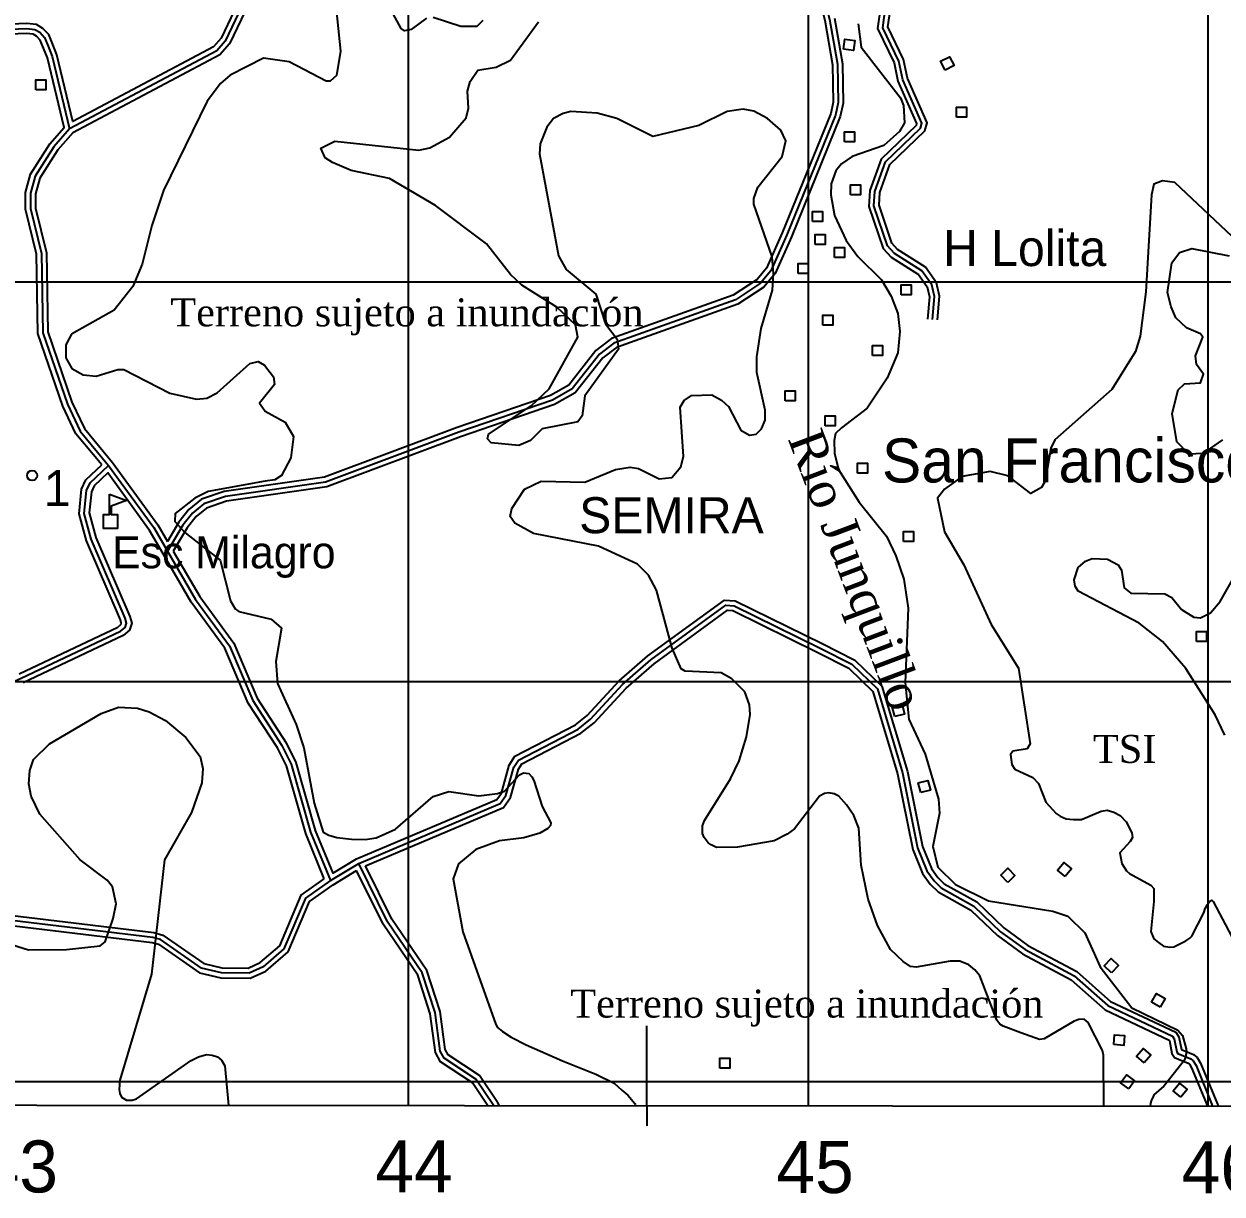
# Model space of a CAD drawing. Extents: x 638173 to 667318, y 9795622 to 9816401.
# Drawn here: x 643039 to 646034, y 9796718 to 9799645 of the extents above; entities that cross this region are included whole.
import ezdxf

# ---------------------------------------------------------------- set-up
doc = ezdxf.new("R2010")
doc.units = 0
doc.header["$MEASUREMENT"] = 0
for name, color, linetype in [('CAMINO5', 7, 'CONTINUOUS'), ('CUADRICULAUTM', 7, 'CONTINUOUS'), ('EDIFICACION', 7, 'CONTINUOUS'), ('NOMBREAREASSITIO', 7, 'CONTINUOUS'), ('NOMBRESPOBLADOS', 7, 'CONTINUOUS'), ('NOMBRESPROPIOS', 7, 'CONTINUOUS'), ('PANTANOINUNDACIO', 7, 'CONTINUOUS'), ('PARALELACAMINO', 7, 'CONTINUOUS'), ('PROYECCION', 7, 'CONTINUOUS'), ('PUNTOALTURA', 7, 'CONTINUOUS'), ('RIOPERENNE', 7, 'CONTINUOUS'), ('TEXTOAZUL', 7, 'CONTINUOUS'), ('VALORCUADRICULAR', 7, 'CONTINUOUS')]:
    doc.layers.add(name, color=color, linetype=linetype)
doc.styles.add('cotas', font='SWITZN.TTF')
doc.styles.add('escuelas', font='SWZCONLN.TTF')
doc.styles.add('poblados', font='SWZCONDN.TTF')
doc.styles.add('rios', font='TIMESI_0.TTF')
doc.styles.add('sitios', font='SWZCONLN.TTF')

# ---------------------------------------------------------------- blocks, each defined once
blk = doc.blocks.new('COTA')
at = {"layer": 'PUNTOALTURA', "color": 1, "linetype": 'Continuous'}
blk.add_circle((0, 0), 12.5, dxfattribs=at)
blk = doc.blocks.new('CASA')
at = {"layer": 'EDIFICACION', "color": 4, "linetype": 'Continuous'}
blk.add_lwpolyline([(-12.57, -13.81), (-12.57, 11.18), (12.43, 11.18), (12.43, -13.82), (-12.57, -13.81)], close=True, dxfattribs=at)
blk = doc.blocks.new('ESCUEL')
at = {"layer": 'EDIFICACION', "color": 6, "linetype": 'Continuous'}
blk.add_lwpolyline([(-0.55, 67.48), (41.45, 51.74), (3.45, 37.48), (3.45, 17.27), (18.98, 17.27), (18.98, -17.74), (-16.02, -17.73), (-16.02, 17.27), (-0.55, 17.27), (-0.55, 67.48)], close=True, dxfattribs=at)

msp = doc.modelspace()

# ---------------------------------------------------------------- linework, layer by layer
at = {"layer": 'CAMINO5', "color": 7, "linetype": 'Continuous'}
msp.add_line((643804.77, 9797502.18), (643875.68, 9797545.12), dxfattribs=at)
for points in [[(643806.97, 9800130.35), (643786.45, 9800091.02), (643667.41, 9799972.68), (643647.89, 9799913.83), (643608.79, 9799742.91), (643541.92, 9799602.14), (643520.81, 9799577.95), (643152.56, 9799382.61)], [(645310.66, 9798905.62), (645315.44, 9798963.46), (645309.13, 9798992.34), (645283.96, 9799027.15), (645215.03, 9799071.09), (645198, 9799089.75), (645164.17, 9799190.09), (645166.38, 9799225.94), (645193.12, 9799300.07), (645280.51, 9799384.13), (645283.96, 9799396.86), (645236.14, 9799505.23), (645226.29, 9799551.82), (645186.01, 9799635.49), (645193.11, 9799686.47), (645243.11, 9799759.76), (645258.84, 9799794.19), (645263.96, 9799859.12), (645261.92, 9799882.77), (645229.58, 9799919.8), (645165.57, 9800002)], [(645023.26, 9799843.07), (645020.49, 9799827.51), (645026.6, 9799760.85), (645053.32, 9799657.12), (645072.86, 9799544.05), (645074.51, 9799448.16), (645067.86, 9799416.97), (644946.23, 9799117.13), (644906.02, 9799027.56), (644880.41, 9798996.3), (644817.68, 9798955.04), (644514.04, 9798846.84), (644477.48, 9798818.85), (644409.06, 9798731.83), (644360.01, 9798704.23), (644126.26, 9798623.99), (643792.96, 9798499.05), (643542.32, 9798463.17), (643488.83, 9798444.92), (643459.93, 9798421.32), (643436.04, 9798391.22), (643397.66, 9798325.81)], [(642984.19, 9799630.89), (643045.47, 9799633.71), (643065.77, 9799631.28), (643078.26, 9799623.98), (643090.04, 9799611.36), (643099.27, 9799589.14), (643109.19, 9799563.81), (643152.56, 9799382.61)], [(643152.56, 9799382.61), (643113.59, 9799337.37), (643066.58, 9799264.43), (643055.21, 9799221.98), (643054.76, 9799183.03), (643082.84, 9799070.7), (643085.56, 9798872.61), (643147.14, 9798693.99), (643179.23, 9798626.38), (643250.32, 9798540.71)], [(642908.66, 9797843.09), (642934.93, 9797906.76), (642941.41, 9797909.94), (642986.37, 9797911.52), (642993.2, 9797914.34), (642995.05, 9797924.14), (642994.75, 9797977.29), (642997.02, 9797988.04), (643009.25, 9797998.69), (643031.73, 9798008.3), (643280.02, 9798125.69), (643291.58, 9798135.48), (643295.01, 9798146.2), (643291.58, 9798158.49), (643206.45, 9798356.22), (643189.2, 9798420.76), (643195.01, 9798478.23), (643203.99, 9798497.01), (643250.32, 9798540.71)], [(643250.32, 9798540.71), (643363.19, 9798385.08), (643397.66, 9798325.81)], [(643397.66, 9798325.81), (643467.6, 9798205.54), (643552.19, 9798089.59), (643610.66, 9797952.31), (643683.67, 9797840.42), (643706.64, 9797793.48), (643755.24, 9797623.73), (643804.77, 9797502.18)], [(643875.68, 9797545.12), (644229.46, 9797694.78), (644243.87, 9797715.14), (644263.83, 9797785.7), (644274.95, 9797803.67), (644424.35, 9797881.27), (644455.49, 9797906.37), (644535.42, 9797992.87), (644606.4, 9798054.42), (644793.91, 9798190.98), (644814.14, 9798189.8), (645029.17, 9798083.91)], [(645029.17, 9798083.91), (645108.93, 9798043.47), (645172.69, 9797981.83), (645235.48, 9797772.05), (645273.31, 9797583.91), (645296.68, 9797526.34), (645314.58, 9797501.69), (645332, 9797484.01), (645413.67, 9797438.58), (645480.84, 9797374.21), (645541.94, 9797329.44), (645664.57, 9797264.11), (645748.94, 9797189.59), (645910.59, 9797112.9), (645914.72, 9797106.75), (645921.06, 9797074.21), (645924.06, 9797069.56), (645956.5, 9797056.08), (645962.32, 9797051.36), (645969.39, 9797039.56), (646010.86, 9796937.81)], [(644213.17, 9796939.21), (644168.95, 9797005.75), (644089.55, 9797058.02), (644079.67, 9797075.94), (644066.98, 9797172.11), (644034.61, 9797271.47), (643947.29, 9797399.37), (643875.68, 9797545.12)], [(643804.77, 9797502.18), (643742.33, 9797457.85), (643688.84, 9797331.33), (643636.44, 9797286.28), (643601.94, 9797270.56), (643532.31, 9797271.47), (643482.95, 9797282.87), (643380.38, 9797354.53), (643361.23, 9797359.8), (642938.4, 9797410.41), (642864.77, 9797416.32), (642851.98, 9797415.53), (642817.16, 9797406.7)]]:
    msp.add_lwpolyline(points, dxfattribs=at)
at = {"layer": 'CUADRICULAUTM', "color": 2, "linetype": 'Continuous'}
for points in [[(644000, 9796939.37), (644000, 9797000), (644000, 9798000), (644000, 9799000), (644000, 9800000), (644000, 9801000), (644000, 9802000), (644000, 9803000), (644000, 9804000), (644000, 9805000), (644000, 9806000), (644000, 9807000), (644000, 9808000), (644000, 9809000), (644000, 9810000), (644000, 9811000), (644000, 9812000), (644000, 9813000), (644000, 9814000), (644000, 9815366.34)], [(645000, 9796938.6), (645000, 9797000), (645000, 9798000), (645000, 9799000), (645000, 9800000), (645000, 9801000), (645000, 9802000), (645000, 9803000), (645000, 9804000), (645000, 9805000), (645000, 9806000), (645000, 9807000), (645000, 9808000), (645000, 9809000), (645000, 9810000), (645000, 9811000), (645000, 9812000), (645000, 9813000), (645000, 9814000), (645000, 9815365.63)], [(646000, 9796937.82), (646000, 9797000), (646000, 9798000), (646000, 9799000), (646000, 9800000), (646000, 9801000), (646000, 9802000), (646000, 9803000), (646000, 9804000), (646000, 9805000), (646000, 9806000), (646000, 9807000), (646000, 9808000), (646000, 9809000), (646000, 9810000), (646000, 9811000), (646000, 9812000), (646000, 9813000), (646000, 9814000), (646000, 9815364.93)], [(638792.34, 9799000), (639000, 9799000), (640000, 9799000), (641000, 9799000), (642000, 9799000), (643000, 9799000), (644000, 9799000), (645000, 9799000), (646000, 9799000), (647000, 9799000), (648000, 9799000), (649000, 9799000), (650000, 9799000), (651000, 9799000), (652000, 9799000), (653000, 9799000), (654000, 9799000), (655000, 9799000), (656000, 9799000)], [(638791.67, 9798000), (639000, 9798000), (640000, 9798000), (641000, 9798000), (642000, 9798000), (643000, 9798000), (644000, 9798000), (645000, 9798000), (646000, 9798000), (647000, 9798000), (648000, 9798000), (649000, 9798000), (650000, 9798000), (651000, 9798000), (652000, 9798000), (653000, 9798000), (654000, 9798000), (655000, 9798000), (656000, 9798000)], [(638791, 9797000), (639000, 9797000), (640000, 9797000), (641000, 9797000), (642000, 9797000), (643000, 9797000), (644000, 9797000), (645000, 9797000), (646000, 9797000), (647000, 9797000), (648000, 9797000), (649000, 9797000), (650000, 9797000), (651000, 9797000), (652000, 9797000), (653000, 9797000), (654000, 9797000), (655000, 9797000), (656000, 9797000)]]:
    msp.add_lwpolyline(points, dxfattribs=at)
at = {"layer": 'PANTANOINUNDACIO', "color": 2, "linetype": 'Continuous'}
for points in [[(643813.23, 9799739.11), (643830.18, 9799577.23), (643819.89, 9799515.61), (643804.08, 9799501.71), (643794.62, 9799501.83), (643701.97, 9799550.24), (643637.78, 9799558.93), (643554.66, 9799516.99), (643530.28, 9799496.15), (643496.46, 9799451.43), (643387.98, 9799228.71), (643358.11, 9799140.36), (643334.51, 9799044.03), (643311.28, 9798988.42), (643264.42, 9798929.09), (643157.84, 9798869.24), (643143.44, 9798842.24), (643143.44, 9798810.04), (643157.97, 9798782.73), (643186.99, 9798766.85), (643219.58, 9798763.51), (643273.25, 9798780.98), (643288.63, 9798780.6), (643403.21, 9798721.1), (643470.29, 9798706), (643495.77, 9798708.98), (643522.09, 9798722), (643603.24, 9798795.66)], [(644044.89, 9799659.2), (644006.87, 9799631.06), (643990.3, 9799627.99), (643981.72, 9799633.24), (643945.8, 9799699.11)], [(644797, 9799425.86), (644725.9, 9799391.26), (644611.43, 9799362.97), (644521.53, 9799408.81), (644471.54, 9799421.71), (644406, 9799425.59), (644386.87, 9799420.67), (644363.07, 9799408.23), (644346.24, 9799386.83), (644329.31, 9799345.17), (644328.08, 9799319.65), (644374.93, 9799064.65), (644394.43, 9799031.09), (644468.58, 9798968.67), (644492.6, 9798894.6), (644521.88, 9798856.05), (644525.69, 9798831.3), (644441.44, 9798714.35), (644434.57, 9798664.67), (644423.23, 9798649.55), (644334.5, 9798632.47), (644305.07, 9798603.02), (644276.42, 9798590.11), (644207.16, 9798596.87), (644197.46, 9798607.52), (644200.07, 9798618.47), (644307.31, 9798689.45), (644351.99, 9798732.13), (644423.78, 9798861.57), (644417.89, 9798891.93), (644371.21, 9798936.81), (644283.73, 9798991.49), (644255.04, 9799017.98), (644194.86, 9799095.19), (644067.84, 9799190.98), (643952.62, 9799258.63), (643856.9, 9799278.47), (643810.16, 9799298.12), (643792.08, 9799310.36), (643781.28, 9799334.57), (643815.9, 9799352.05), (644026.23, 9799329.12), (644053.19, 9799335.06), (644102.45, 9799361.68), (644144.26, 9799409.97), (644150.05, 9799434.34), (644147.99, 9799476.81), (644154.49, 9799500.7), (644173.21, 9799529.42), (644219.06, 9799536.46), (644255.24, 9799554.32), (644325.39, 9799649.9)], [(644186.36, 9799653.86), (644170.87, 9799638.31), (644131.43, 9799638.61), (644061.83, 9799660.97)], [(645738.98, 9796938.02), (645737.96, 9797065.35), (645735.27, 9797077.28), (645699.7, 9797147.55), (645689.55, 9797155.53), (645676.34, 9797154.4), (645664.86, 9797150.65), (645589.33, 9797106.45), (645577.89, 9797104.54), (645531.68, 9797121.3), (645487.33, 9797137.95), (645479.12, 9797143.1), (645471.02, 9797153.19), (645428.78, 9797264.03), (645416.11, 9797278.63), (645401.22, 9797291.11), (645379.18, 9797300.61), (645354.61, 9797300.61), (645269.97, 9797286.01), (645255.21, 9797287.42), (645236.97, 9797299.94), (645205.25, 9797329.74), (645173.2, 9797389.49), (645149.35, 9797455.85), (645131.91, 9797540.92), (645126.17, 9797633.24), (645113.72, 9797665.32), (645095.38, 9797692.05), (645076.02, 9797713.28), (645064.51, 9797718.89), (645051.06, 9797722.05), (645040.22, 9797719.9), (645028.2, 9797713.46), (644965.3, 9797631.89), (644947.1, 9797618.13), (644914.74, 9797601.33), (644822.76, 9797586.14), (644770.05, 9797584.89), (644756.8, 9797591.35), (644749.67, 9797596.41), (644739.59, 9797609.57), (644735.35, 9797619.64), (644735.04, 9797638.94), (644740.24, 9797652.62), (644805.26, 9797756.4), (644826.79, 9797801.49), (644845.32, 9797861.44), (644854.12, 9797918.05), (644853.04, 9797941.82), (644841.42, 9797974.47), (644808.35, 9798007.1), (644781.74, 9798021.6), (644691.78, 9798025.85), (644681.59, 9798031.51), (644659.74, 9798083.71), (644620.28, 9798228.61), (644600.42, 9798266.12), (644572.87, 9798293.51), (644475.57, 9798338.8), (644312.92, 9798370.24), (644265.83, 9798396), (644254.67, 9798413.26), (644258.96, 9798432.81), (644290.55, 9798481.19), (644332.31, 9798501.57), (644441.24, 9798498.83), (644517.86, 9798530.14), (644554.08, 9798536.59), (644575.7, 9798532.68), (644627.3, 9798506.97), (644658.7, 9798510.67), (644681.39, 9798536.78), (644687.79, 9798562.66), (644679.43, 9798686.75), (644689.18, 9798703.45), (644707.88, 9798715.27), (644758.89, 9798717.11), (644782.55, 9798703.86), (644799.94, 9798687.64), (644831.3, 9798628.67), (644852.74, 9798616.4), (644869.28, 9798618.99), (644883.16, 9798632.26), (644891.76, 9798653.7), (644892.27, 9798678.47), (644871.25, 9798773.42), (644871.02, 9798812.23), (644882.08, 9798882.8), (644909.97, 9798979.23), (644913.29, 9799020.98), (644909.88, 9799062.62), (644863.4, 9799194.48), (644863.56, 9799208.46), (644873.76, 9799236.32), (644934.59, 9799313.19), (644943.44, 9799352.69), (644931.53, 9799379), (644897.78, 9799408.63), (644863.56, 9799426.43), (644837.25, 9799431.43), (644797, 9799425.86)], [(646073.7, 9799099.99), (645916.16, 9799248.41), (645885.23, 9799252.31), (645864.19, 9799244.39), (645857.74, 9799217.57), (645843.86, 9798974.72), (645829.67, 9798864.27), (645817.99, 9798825.57), (645759.09, 9798730.43), (645616.4, 9798604.86), (645606.11, 9798583.6), (645592.06, 9798501.68), (645583.04, 9798485.25), (645556.56, 9798470.53), (645498.43, 9798514.23), (645454.29, 9798525.46), (645384.97, 9798513.05), (645340.87, 9798481.35), (645322.73, 9798458.53), (645340.39, 9798374.15), (645388.87, 9798291.86), (645457.13, 9798142.62), (645525.87, 9798033.35), (645554.7, 9797844.57), (645547.02, 9797831.63), (645511.16, 9797826.34), (645505.72, 9797817.52), (645508.43, 9797792.54), (645516.04, 9797780.74), (645561.55, 9797760.01), (645575.91, 9797745.37), (645593.7, 9797698.17), (645619.93, 9797670.39), (645629.78, 9797663.24), (645644.85, 9797657.04)], [(646035.79, 9798604.69), (645986.77, 9798570.55), (645951.4, 9798568.57), (645921.51, 9798599.34), (645909.74, 9798670.24), (645924.62, 9798730.06), (645940.9, 9798744.58), (645980.61, 9798747.5), (645987.95, 9798769.32), (645970.56, 9798793.48), (645967.88, 9798814.79), (645986.14, 9798861.81), (645980.37, 9798869.85), (645945.18, 9798884.81), (645918.92, 9798909.43), (645907.28, 9798937.24), (645897.96, 9798972.9), (645909.08, 9799047.7), (645927.86, 9799073.42), (645958.71, 9799082.84), (646052, 9799065.05)], [(643603.24, 9798795.66), (643624.31, 9798800.34), (643640.43, 9798791.64), (643662.99, 9798762.2), (643664.89, 9798743.09), (643627.95, 9798696.37), (643641.86, 9798676.4), (643691.95, 9798649.02), (643712.68, 9798612.61), (643706.17, 9798559.52), (643682.61, 9798515.61), (643666.07, 9798504.45), (643641.41, 9798500.89), (643499.15, 9798475.13), (643466.19, 9798458.91), (643417.07, 9798420.66), (643415.77, 9798400.61), (643440.95, 9798372.87), (643529.2, 9798303.68), (643555.14, 9798201.69), (643567.06, 9798182.16), (643575.94, 9798174.98), (643656.53, 9798155.72), (643683.02, 9798133.64), (643668.59, 9798050.33), (643672.21, 9797995.17), (643719.29, 9797892.35), (643738.36, 9797834.18), (643764.14, 9797696.07), (643786.48, 9797623.04), (643800.91, 9797615.65), (643820.94, 9797610.07), (643857.6, 9797605.52), (643892.01, 9797605.02), (643919.32, 9797609.53), (643967.91, 9797630.44), (644062.18, 9797712.41), (644101.38, 9797724.71), (644175.98, 9797714.08), (644222.37, 9797720.18), (644239.87, 9797726.23), (644278.01, 9797766.53), (644288.15, 9797771.59), (644300.98, 9797769.85), (644308.9, 9797761.97), (644313.55, 9797752.64), (644334.2, 9797687.78), (644356.45, 9797646.57), (644355.47, 9797639.95), (644348.18, 9797632.08), (644328.44, 9797620.78), (644288.9, 9797609.17), (644227.62, 9797601.66), (644168.38, 9797580.22), (644125.43, 9797544.4), (644111.66, 9797506.38), (644135.69, 9797374.09), (644218.72, 9797142.44), (644222.49, 9797134.61), (644235.41, 9797124.36), (644256.75, 9797110.86), (644294.51, 9797091.54), (644384.98, 9797051.72), (644468.28, 9797018.08), (644514.2, 9796995.28), (644533.83, 9796978.09), (644548.41, 9796965.73), (644562.3, 9796949.33), (644565.83, 9796944.62), (644567.01, 9796941.79), (644567.52, 9796938.93)], [(646041.19, 9797865.76), (646017.4, 9797916.84), (645943.97, 9798032.74), (645885.89, 9798099.87), (645826.9, 9798146.22), (645674.4, 9798225.88), (645666.86, 9798238.65), (645665.07, 9798254.35), (645674.52, 9798285.19), (645692.68, 9798301.43), (645710.09, 9798307.93), (645747.84, 9798306.03), (645774.42, 9798291.96), (645782.98, 9798279.02), (645790, 9798234.69), (645806.52, 9798221.05), (645891.7, 9798219.35), (645908.55, 9798210.01), (645933.03, 9798180.38), (645964.02, 9798160.89), (645980.85, 9798159.43), (646005.6, 9798171.88), (646029.9, 9798199.87), (646166.86, 9798441.5)], [(642908.58, 9797372.94), (643050.2, 9797329.3), (643144.99, 9797329.93), (643229.08, 9797338.82), (643241.77, 9797348.87), (643262.05, 9797407.18), (643269.04, 9797444.24), (643259.66, 9797487), (643246.44, 9797503.62), (643179.59, 9797554.14), (643078.25, 9797668.06), (643056.65, 9797713.69), (643050.93, 9797744.12), (643053.18, 9797777.57), (643062.88, 9797804.92), (643102.09, 9797844.22), (643232.05, 9797919.78), (643274.7, 9797935.89), (643322.42, 9797933.28), (643351.64, 9797924.17), (643392.63, 9797902.7), (643443.78, 9797860.46), (643479.02, 9797812.29), (643486.13, 9797782.51), (643483.31, 9797746.65), (643457.47, 9797672.39), (643389.84, 9797553.75), (643357.41, 9797268), (643278.09, 9797003.25), (643276.32, 9796979.78), (643278, 9796969.43), (643282.5, 9796960.2), (643294.7, 9796953.23), (643309.17, 9796953.09), (643320.25, 9796956.28), (643456.58, 9797051.95), (643474.87, 9797061.58), (643495.03, 9797067.22), (643509.28, 9797065.64), (643522.45, 9797061.58), (643532.31, 9797053.42), (643540.77, 9797038.91), (643549.76, 9796939.72)], [(645644.85, 9797657.04), (645662.68, 9797655.14), (645683.03, 9797655.23), (645732.01, 9797675.9), (645747.56, 9797677.98), (645763.76, 9797673.57), (645779.59, 9797664.76), (645795.09, 9797648.87), (645808.94, 9797621.73), (645810.16, 9797610.02), (645804.39, 9797599.95), (645778.65, 9797571.62), (645783.64, 9797544.73), (645795.28, 9797527.01), (645803.11, 9797520.24), (645856.59, 9797490.68), (645864.1, 9797482.45), (645864.01, 9797449.64), (645856.56, 9797374.49), (645864.1, 9797356.38), (645875.31, 9797347.07), (645887.89, 9797338.16), (645904.17, 9797335.3), (645913.96, 9797336.66), (645943.59, 9797351.49), (645953.66, 9797358.13), (645958.83, 9797363.21), (645988.72, 9797421.87), (645992.55, 9797432.68), (645997.82, 9797441.99), (646003.9, 9797450.5), (646009.17, 9797452.93), (646012.43, 9797450.08), (646113.25, 9797258.61)]]:
    msp.add_lwpolyline(points, dxfattribs=at)
at = {"layer": 'PARALELACAMINO', "color": 7, "linetype": 'Continuous'}
for points in [[(645323.12, 9798904.59), (645328.05, 9798964.3), (645320.79, 9798997.55), (645292.69, 9799036.41), (645223.15, 9799080.74), (645209.01, 9799096.23), (645176.8, 9799191.76), (645178.75, 9799223.38), (645203.89, 9799293.08), (645291.67, 9799377.52), (645297.18, 9799397.86), (645248.1, 9799509.09), (645238.21, 9799555.88), (645198.91, 9799637.51), (645205.09, 9799681.84), (645254.04, 9799753.6), (645271.13, 9799791.01), (645276.5, 9799859.17), (645274.02, 9799887.92), (645239.23, 9799927.76), (645175.43, 9800009.68), (645073.35, 9800140.78), (645062.55, 9800173.15), (645053.33, 9800326.56)], [(643831.35, 9800229.54), (643817.68, 9800177.91), (643795.89, 9800136.13), (643776.26, 9800098.52), (643656.48, 9799979.44), (643635.84, 9799917.2), (643596.91, 9799747.03), (643531.37, 9799609.06), (643512.91, 9799587.91), (643160.96, 9799401.22), (643121.15, 9799567.56), (643110.86, 9799593.82), (643100.72, 9799618.24), (643086.15, 9799633.85), (643069.83, 9799643.38), (643045.93, 9799646.24), (642986.41, 9799643.51)], [(643814.7, 9800118.14), (643796.64, 9800083.52), (643678.34, 9799965.92), (643659.94, 9799910.46), (643620.67, 9799738.79), (643552.47, 9799595.22), (643528.71, 9799567.99), (643160.5, 9799372.67), (643123.63, 9799329.87), (643078.15, 9799259.3), (643067.69, 9799220.26), (643067.28, 9799184.5), (643095.32, 9799072.32), (643098.03, 9798874.79), (643158.73, 9798698.72), (643189.85, 9798633.16), (643260.22, 9798548.35)], [(645122.57, 9799951.21), (645163.52, 9799984.29), (645219.93, 9799911.84), (645249.82, 9799877.62), (645251.42, 9799859.07), (645246.55, 9799797.37), (645232.18, 9799765.92), (645181.13, 9799691.1), (645173.11, 9799633.47), (645214.37, 9799547.76), (645224.18, 9799501.37), (645270.74, 9799395.86), (645269.35, 9799390.74), (645182.35, 9799307.06), (645154.01, 9799228.5), (645151.54, 9799188.42), (645186.99, 9799083.27), (645206.91, 9799061.44), (645275.23, 9799017.89), (645297.47, 9798987.13), (645302.83, 9798962.62), (645298.2, 9798906.65)], [(645008.88, 9799833.62), (645007.89, 9799828.04), (645014.24, 9799758.71), (645041.09, 9799654.49), (645060.38, 9799542.87), (645061.99, 9799449.37), (645055.86, 9799420.65), (644934.73, 9799122.04), (644895.3, 9799034.2), (644871.95, 9799005.7), (644812.07, 9798966.31), (644508, 9798857.96), (644468.63, 9798827.82), (644400.77, 9798741.51), (644354.87, 9798715.68), (644122.04, 9798635.76), (643789.84, 9798511.23), (643539.39, 9798475.38), (643482.67, 9798456.02), (643450.98, 9798430.15), (643425.7, 9798398.3), (643397.71, 9798350.59)], [(645065.55, 9799659.75), (645085.34, 9799545.23), (645087.03, 9799446.95), (645079.86, 9799413.29), (644957.73, 9799112.22), (644916.74, 9799020.92), (644888.87, 9798986.9), (644823.29, 9798943.77), (644520.08, 9798835.72), (644486.33, 9798809.88), (644417.35, 9798722.15), (644365.15, 9798692.78), (644130.48, 9798612.22), (643796.08, 9798486.87), (643545.25, 9798450.96), (643494.99, 9798433.82), (643468.88, 9798412.49), (643446.38, 9798384.14), (643412.14, 9798325.78)], [(643233.21, 9798541.75), (643168.61, 9798619.6), (643135.55, 9798689.26), (643073.09, 9798870.43), (643070.36, 9799069.08), (643042.24, 9799181.56), (643042.73, 9799223.7), (643055.01, 9799269.56), (643103.55, 9799344.87), (643138.91, 9799385.92), (643097.23, 9799560.06), (643087.68, 9799584.46), (643079.36, 9799604.48), (643070.37, 9799614.11), (643061.71, 9799619.18), (643045.01, 9799621.18), (642981.97, 9799618.27)], [(643026.6, 9798019.7), (643273.19, 9798136.29), (643280.77, 9798142.7), (643281.96, 9798146.44), (643279.77, 9798154.32), (643194.61, 9798352.11), (643176.53, 9798419.74), (643182.79, 9798481.66), (643193.72, 9798504.5), (643233.21, 9798541.75)], [(643260.22, 9798548.35), (643373.68, 9798391.91), (643397.71, 9798350.59)], [(643789.45, 9797506.64), (643743.41, 9797619.64), (643694.93, 9797788.98), (643672.78, 9797834.23), (643599.59, 9797946.4), (643541.25, 9798083.38), (643457.12, 9798198.7), (643386.85, 9798319.53), (643352.7, 9798378.25), (643248.55, 9798521.86), (643214.26, 9798489.52), (643207.23, 9798474.8), (643201.87, 9798421.78), (643218.29, 9798360.33), (643303.39, 9798162.66), (643308.06, 9798145.96), (643302.39, 9798128.26), (643286.85, 9798115.09), (643036.86, 9797996.9)], [(643412.14, 9798325.78), (643478.08, 9798212.38), (643563.13, 9798095.8), (643621.73, 9797958.22), (643694.56, 9797846.61), (643718.35, 9797797.98), (643767.07, 9797627.82), (643810.83, 9797520.46), (643869.99, 9797556.28)], [(643869.99, 9797556.28), (644221.31, 9797704.91), (644232.43, 9797720.61), (644252.28, 9797790.79), (644266.13, 9797813.18), (644417.48, 9797891.79), (644446.93, 9797915.53), (644526.71, 9798001.86), (644598.61, 9798064.21), (644790.17, 9798203.72), (644817.39, 9798202.13), (645034.82, 9798095.06)], [(643892.73, 9797538.76), (644237.61, 9797684.65), (644255.31, 9797709.67), (644275.38, 9797780.61), (644283.77, 9797794.16), (644431.22, 9797870.75), (644464.05, 9797897.21), (644544.13, 9797983.88), (644614.19, 9798044.63), (644797.65, 9798178.24), (644810.89, 9798177.47), (645023.52, 9798072.76)], [(645034.82, 9798095.06), (645116.26, 9798053.77), (645183.73, 9797988.55), (645247.62, 9797775.08), (645285.33, 9797587.52), (645307.69, 9797532.45), (645324.14, 9797509.79), (645339.64, 9797494.06), (645421.16, 9797448.72), (645488.89, 9797383.81), (645548.61, 9797340.05), (645671.74, 9797274.45), (645755.89, 9797200.13), (645919.05, 9797122.72), (645926.51, 9797111.62), (645932.77, 9797079.48), (645962.97, 9797066.93), (645971.91, 9797059.68), (645980.59, 9797045.19), (646022.91, 9796942.6), (646025.98, 9796937.8)], [(645023.52, 9798072.76), (645101.6, 9798033.17), (645161.65, 9797975.11), (645223.34, 9797769.02), (645261.29, 9797580.3), (645285.67, 9797520.23), (645305.02, 9797493.59), (645324.36, 9797473.96), (645406.18, 9797428.44), (645472.79, 9797364.61), (645535.27, 9797318.83), (645657.4, 9797253.77), (645741.99, 9797179.05), (645902.13, 9797103.08), (645902.93, 9797101.88), (645909.25, 9797069.46), (645915.67, 9797059.51), (645950.03, 9797045.23), (645952.73, 9797043.04), (645958.19, 9797033.93), (645997.83, 9796937.82)], [(644227.95, 9796939.2), (644223.57, 9796946.14), (644177.95, 9797014.79), (644099, 9797066.76), (644091.75, 9797079.91), (644079.22, 9797174.89), (644045.94, 9797277.04), (643958.12, 9797405.68), (643892.73, 9797538.76)], [(642821.43, 9796940.29), (642820.78, 9796943.15), (642782.3, 9797109.43), (642807.76, 9797363.43), (642813.09, 9797377.48), (642819.25, 9797389.86), (642824.09, 9797395.56), (642853.92, 9797403.13), (642864.65, 9797403.79), (642937.16, 9797397.97), (643358.82, 9797347.5), (643374.99, 9797343.05), (643477.78, 9797271.24), (643530.8, 9797258.99), (643604.58, 9797258.02), (643643.24, 9797275.64), (643699.21, 9797323.76), (643752.46, 9797449.71), (643811.69, 9797491.76), (643870.48, 9797527.36)], [(642939.64, 9797422.85), (643363.64, 9797372.1), (643385.77, 9797366.01), (643488.12, 9797294.5), (643533.82, 9797283.95), (643599.3, 9797283.1), (643629.64, 9797296.92), (643678.47, 9797338.9), (643732.2, 9797465.99), (643789.45, 9797506.64)], [(644198.16, 9796939.22), (644159.95, 9796996.71), (644080.1, 9797049.28), (644067.59, 9797071.97), (644054.74, 9797169.33), (644023.28, 9797265.9), (643936.46, 9797393.06), (643870.48, 9797527.36)]]:
    msp.add_lwpolyline(points, dxfattribs=at)
at = {"layer": 'PROYECCION', "color": 7, "linetype": 'Continuous'}
for q in [(644596.25, 9797138.93), (644596.06, 9796888.93)]:
    msp.add_line((644596.1, 9796938.93), q, dxfattribs=at)
msp.add_lwpolyline([(638790.96, 9796943.41), (666604.83, 9796921.85), (666619.7, 9815350.33), (638803.33, 9815370.02)], close=True, dxfattribs=at)
at = {"layer": 'RIOPERENNE', "color": 5, "linetype": 'Continuous'}
msp.add_lwpolyline([(645124.98, 9799644.95), (645131.77, 9799586.78), (645230.65, 9799460.19), (645238.27, 9799440.7), (645240.22, 9799397.87), (645227.86, 9799375.95), (645188.45, 9799341.06), (645109.74, 9799313.37), (645082.83, 9799294.95), (645068.73, 9799277.36), (645057.21, 9799244.67), (645055.96, 9799217.1), (645065.78, 9799165.62), (645094.5, 9799103.17), (645123.54, 9799062.88), (645182.52, 9799005.08), (645207.49, 9798964.42), (645223.7, 9798920.49), (645228.41, 9798875.37), (645223.61, 9798822.2), (645197.07, 9798758.74), (645147.36, 9798683.77), (645082.67, 9798634.95), (645067.77, 9798620.17), (645064.58, 9798603.02), (645065.78, 9798571.6), (645075.74, 9798530.5), (645126.8, 9798449.05), (645195.31, 9798363.84), (645219.05, 9798314.59), (645239.07, 9798255.9), (645249.91, 9798183.99), (645242.45, 9797996.62), (645251.25, 9797906.37), (645292.46, 9797818.6), (645325.38, 9797705.72), (645327.99, 9797670.53), (645310.92, 9797587.27), (645323.63, 9797535.68), (645367.75, 9797492.56), (645450.29, 9797451.22), (645611.66, 9797425.4), (645648.74, 9797413.16), (645691.67, 9797371.52), (645729.65, 9797286.64), (645809, 9797184.02), (645924.1, 9797127.81), (645935.22, 9797114.64), (645944.86, 9797081.08), (645945.83, 9797074.41), (645943.41, 9797060.87), (645939.68, 9797052.56), (645897.64, 9796997.71), (645888.85, 9796988.23), (645864.24, 9796965.97), (645861.01, 9796960.01), (645858.1, 9796953.63), (645855.83, 9796945.44), (645854.45, 9796937.93)], dxfattribs=at)

# ---------------------------------------------------------------- block references
at = {"layer": 'EDIFICACION', "color": 4, "linetype": 'Continuous'}
for p, xscale, yscale, rotation in [((645102.19, 9799593.86), 1.000000379081663, 1.000000379081663, 352.8368604664355), ((645346.93, 9799547.43), 0.9999997725119012, 0.9999997725119012, 26.58020465523252), ((645224.84, 9797928.72), 0.9999972382202933, 0.9999972382202933, 13.99392323677546), ((645289.59, 9797738.71), 0.9999999252331612, 0.9999999252331612, 14.77007100442148), ((645639.72, 9797531.15), 1.000001484233347, 1.000001484233347, 50.48780307911089), ((645497.89, 9797516.45), 1.000001398635418, 1.000001398635418, 43.9711863087226), ((645756.7, 9797290.33), 1.000000730602691, 1.000000730602691, 45.61956917399863), ((645873.88, 9797203.33), 1.000000746161033, 1.000000746161033, 60.45003701190662), ((645777.27, 9797104.63), 0.9999976293268753, 0.9999976293268753, 355.3974619110268), ((645837.51, 9797065.11), 0.9999978420919143, 0.9999978420919143, 49.9613483259952), ((645797.36, 9796999.53), 1.000001692151174, 1.000001692151174, 54.0312976019184), ((645928.67, 9796979.04), 0.999999268919724, 0.999999268919724, 50.26497111916992)]:
    msp.add_blockref('CASA', p, dxfattribs=dict(at, xscale=xscale, yscale=yscale, rotation=rotation))
for p in [(643081.26, 9799493.73), (645383.11, 9799425.61), (645103.29, 9799363.95), (645118.3, 9799231.38), (645023.29, 9799164.33), (645029.85, 9799106.81), (645077.8, 9799074.94), (644986.81, 9799034.55), (645244.45, 9798980.79), (645048.96, 9798905.46), (645173.19, 9798829.76), (644954.29, 9798716.24), (645054.24, 9798653.79), (645135.59, 9798534.94), (645250.11, 9798364.21), (645983.54, 9798113.82), (644791.12, 9797046.61)]:
    msp.add_blockref('CASA', p, dxfattribs=at)
at = {"layer": 'EDIFICACION', "color": 6, "linetype": 'Continuous'}
msp.add_blockref('ESCUEL', (643253.21, 9798400.92), dxfattribs=at)
at = {"layer": 'PUNTOALTURA', "color": 1, "linetype": 'Continuous'}
msp.add_blockref('COTA', (643059.02, 9798515.51), dxfattribs=at)

# ---------------------------------------------------------------- texts
at = {"layer": 'NOMBREAREASSITIO', "color": 2, "linetype": 'Continuous', "style": 'sitios'}
msp.add_text('SEMIRA', height=90, dxfattribs=at).set_placement((644426.92, 9798371.12))
at = {"layer": 'NOMBRESPOBLADOS', "color": 7, "linetype": 'Continuous', "style": 'poblados'}
msp.add_text('San Francisco', height=110, dxfattribs=at).set_placement((645184.19, 9798498.1))
at = {"layer": 'NOMBRESPROPIOS', "color": 6, "linetype": 'Continuous', "style": 'escuelas'}
for s, height, p in [('H Lolita', 90, (645336.88, 9799039.23)), ('Esc Milagro', 80, (643259, 9798283.31))]:
    msp.add_text(s, height=height, dxfattribs=at).set_placement(p)
at = {"layer": 'PUNTOALTURA', "color": 7, "linetype": 'Continuous', "style": 'cotas'}
msp.add_text('1', height=90, dxfattribs=at).set_placement((643088.21, 9798438.8))
at = {"layer": 'TEXTOAZUL', "color": 4, "linetype": 'Continuous', "style": 'rios'}
for s, p in [('Terreno sujeto a inundaci%%243n', (643404.73, 9798888.56)), ('TSI', (645711.75, 9797796.55)), ('Terreno sujeto a inundaci%%243n', (644404.72, 9797159.63))]:
    msp.add_text(s, height=70, dxfattribs=at).set_placement(p)
at = {"layer": 'TEXTOAZUL', "color": 5, "linetype": 'Continuous', "style": 'rios'}
msp.add_text('R%%237o Junquillo', height=90, rotation=290.72766, dxfattribs=at).set_placement((644947.74, 9798608.03))
at = {"layer": 'VALORCUADRICULAR', "color": 6, "linetype": 'Continuous', "style": 'poblados'}
for s, p in [('43', (642930.42, 9796722.19)), ('44', (643917.33, 9796722.85)), ('45', (644920.16, 9796720.74)), ('46', (645933.42, 9796720.01))]:
    msp.add_text(s, height=130, dxfattribs=at).set_placement(p)

doc.saveas('drawing.dxf')
